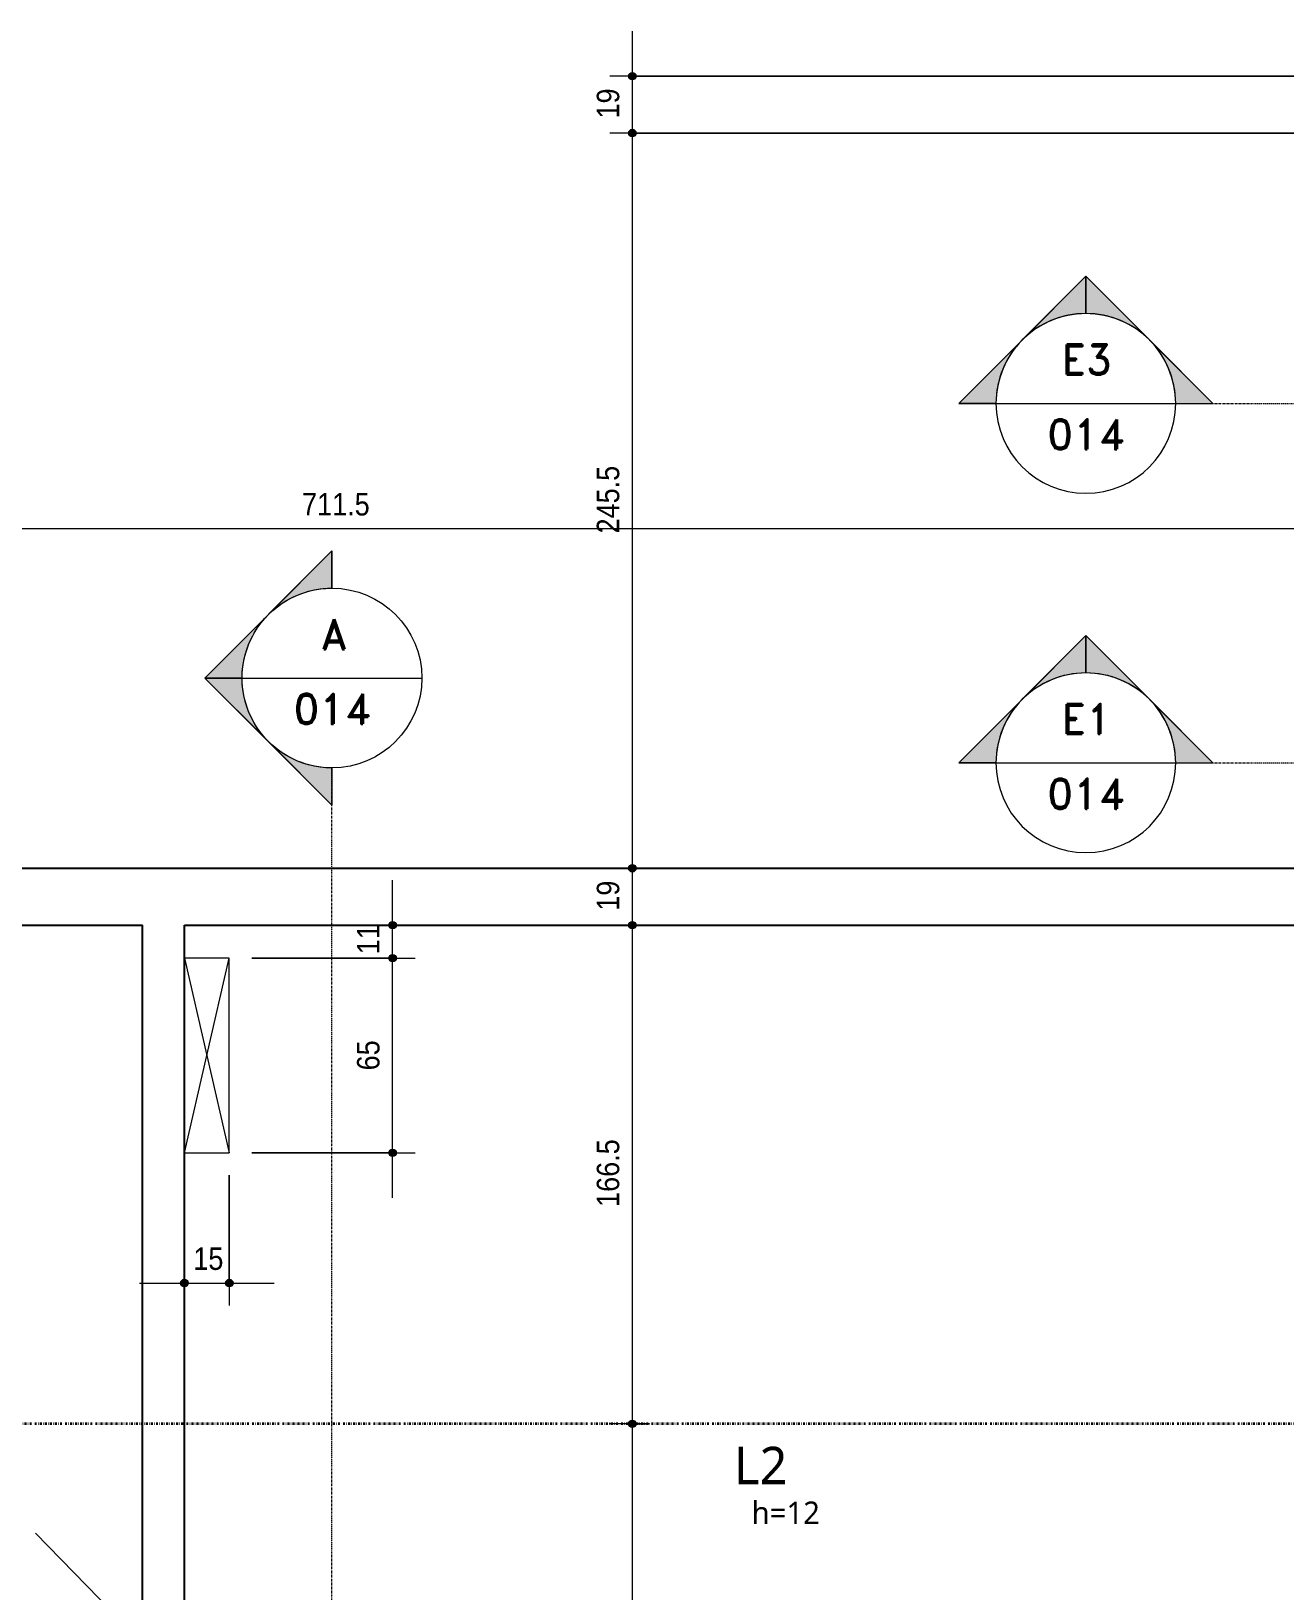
# Model space of a CAD drawing. Header units: centimetres. Extents: x -1475 to 26035, y -1239 to 84208.
# Drawn here: x 3533 to 3952, y 168 to 689 of the extents above; entities that cross this region are included whole.
import ezdxf

# ---------------------------------------------------------------- set-up
doc = ezdxf.new("R2010")
doc.units = ezdxf.units.CM
doc.linetypes.add('Centro de 6 mm', pattern=[1.32, 0.6, -0.24, 0.24, -0.24])
doc.linetypes.add('Dash dot', pattern=[1.5875, 0.635, -0.47625, 0, -0.47625])
for name, color, linetype, lineweight in [('A-ANNO-DIMS', 7, 'Continuous', 9), ('A-ANNO-DIMS-50', 7, 'Continuous', 9), ('A-FLOR', 7, 'Continuous', 9), ('A-FLOR-IDEN', 7, 'Continuous', 9), ('A-GENM-IDEN', 7, 'Continuous', 9), ('G-ANNO-SYMB', 7, 'Continuous', 9), ('S-BEAM', 7, 'Continuous', 9), ('S-GRID', 7, 'Continuous', 9)]:
    doc.layers.add(name, color=color, linetype=linetype, lineweight=lineweight)
doc.styles.add('Fira Sans', font='', dxfattribs={"width": 0.9, "height": 7.5})
doc.styles.add('Gadugi_3', font='gadugi.ttf', dxfattribs={"height": 7.5})
doc.styles.add('Gadugi_4', font='gadugi.ttf', dxfattribs={"height": 12.5})
doc.styles.add('RomanD', font='romand__.ttf', dxfattribs={"height": 10})
doc.styles.get('Fira Sans').set_extended_font_data('Fira Sans')
doc.dimstyles.new('PED_R80_1_5mm_ACIMA_As_ESQ__R00', dxfattribs={"dimscale": 30.48, "dimtxt": 10.229846, "dimasz": 0.328084, "dimexe": 0.246063, "dimexo": 0.246063, "dimgap": 0.049213, "dimtad": 1, "dimdec": 1, "dimrnd": 0.5, "dimdsep": 46, "dimtxsty": 'Fira Sans', "dimblk1": 'DOTSMALL', "dimblk2": 'DOTSMALL', "dimsah": 1, "dimcen": 0.09, "dimdle": 0.492126, "dimazin": 0, "dimtfac": 1, "dimtdec": 4, "dimtix": 1, "dimtmove": 0, "dimatfit": 3, "dimfxl": 1, "dimtvp": 1, "dimtolj": 1, "dimtzin": 0, "dimarcsym": 2})

# ---------------------------------------------------------------- blocks, each defined once
blk = doc.blocks.new('Corte - M_Cabeça do corte - Preenchida-2060824-PL200 - FORMA DO DUPLEX INFERIOR')
at = {"layer": 'G-ANNO-SYMB'}
h = blk.add_hatch(color=256, dxfattribs=at)
edge = h.paths.add_edge_path(flags=0)
edge.add_line((-0.6, 0.849), (-0.6, 0.6))
edge.add_arc((-0.6, 0), 0.6, 90, 135)
edge.add_line((-1.024, 0.424), (-0.6, 0.849))
h = blk.add_hatch(color=256, dxfattribs=at)
edge = h.paths.add_edge_path(flags=0)
edge.add_line((-0.6, 0.849), (-0.176, 0.424))
edge.add_arc((-0.6, 0), 0.6, 45, 90)
edge.add_line((-0.6, 0.6), (-0.6, 0.849))
h = blk.add_hatch(color=256, dxfattribs=at)
edge = h.paths.add_edge_path(flags=0)
edge.add_line((-1.449, 0), (-1.024, 0.424))
edge.add_arc((-0.6, 0), 0.6, 135, 180)
edge.add_line((-1.2, 0), (-1.449, 0))
h = blk.add_hatch(color=256, dxfattribs=at)
edge = h.paths.add_edge_path(flags=0)
edge.add_line((0.249, 0), (0, 0))
edge.add_arc((-0.6, 0), 0.6, 360, 405)
edge.add_line((-0.176, 0.424), (0.249, 0))
for p, q in [((-0.6, 0.849), (-1.449, 0)), ((-0.6, 0.849), (-1.024, 0.424)), ((-0.6, 0.849), (0.249, 0)), ((-0.6, 0.6), (-0.6, 0.849)), ((-0.6, 0.849), (-0.6, 0.6)), ((-0.176, 0.424), (-0.6, 0.849)), ((-1.024, 0.424), (-1.449, 0)), ((0.249, 0), (-0.176, 0.424)), ((-1.449, 0), (-1.2, 0)), ((0, 0), (0.249, 0)), ((-1.2, 0), (-1.449, 0)), ((0, 0), (0.249, 0))]:
    blk.add_line(p, q, dxfattribs=at)
for start, end in [(360, 180), (90, 135), (45, 90), (135, 180), (360, 45), (180, 360)]:
    blk.add_arc((-0.6, 0), 0.6, start, end, dxfattribs=at)
blk = doc.blocks.new('DIMBLOCK26-PL200 - FORMA DO DUPLEX INFERIOR')
at = {"layer": 'A-ANNO-DIMS-50', "true_color": 0x000032}
h = blk.add_hatch(color=178, dxfattribs=at)
edge = h.paths.add_edge_path(flags=0)
edge.add_arc((3733.88, 223.75), 1.25, 0, 360)
h = blk.add_hatch(color=178, dxfattribs=at)
edge = h.paths.add_edge_path(flags=0)
edge.add_arc((3733.88, 13.75), 1.25, 0, 360)
at = {"layer": 'A-ANNO-DIMS-50', "color": 178, "true_color": 0x000032}
for p, q in [((3739.62, 223.75), (3726.38, 223.75)), ((3733.88, 13.75), (3733.88, 223.75)), ((3733.88, 223.75), (3739.62, 223.75)), ((3739.62, 13.75), (3726.38, 13.75)), ((3733.88, 13.75), (3739.62, 13.75))]:
    blk.add_line(p, q, dxfattribs=at)
for centre in [(3733.88, 223.75), (3733.88, 13.75)]:
    blk.add_circle(centre, 1.25, dxfattribs=at)
at = {"layer": 'A-ANNO-DIMS-50', "color": 0, "insert": (3722, 111.6), "char_height": 7.5, "width": 17.1547, "attachment_point": 1, "rotation": 90, "line_spacing_factor": 1.049215, "style": 'Fira Sans'}
blk.add_mtext('210', dxfattribs=at)
blk = doc.blocks.new('_DotSmall')
at = {"color": 0, "linetype": 'ByBlock', "const_width": 0.5}
blk.add_lwpolyline([(-0.0625, 0, 1), (0.0625, 0, 1)], format="xyb", close=True, dxfattribs=at)
blk = doc.blocks.new('DIMBLOCK27-PL200 - FORMA DO DUPLEX INFERIOR')
at = {"layer": 'A-ANNO-DIMS-50', "true_color": 0x000032}
h = blk.add_hatch(color=178, dxfattribs=at)
edge = h.paths.add_edge_path(flags=0)
edge.add_arc((3733.88, 390.25), 1.25, 0, 360)
h = blk.add_hatch(color=178, dxfattribs=at)
edge = h.paths.add_edge_path(flags=0)
edge.add_arc((3733.88, 223.75), 1.25, 0, 360)
at = {"layer": 'A-ANNO-DIMS-50', "color": 178, "true_color": 0x000032}
for p, q in [((3739.62, 390.25), (3726.38, 390.25)), ((3733.88, 223.75), (3733.88, 390.25)), ((3733.88, 390.25), (3739.62, 390.25)), ((3739.62, 223.75), (3726.38, 223.75)), ((3733.88, 223.75), (3739.62, 223.75))]:
    blk.add_line(p, q, dxfattribs=at)
for centre in [(3733.88, 390.25), (3733.88, 223.75)]:
    blk.add_circle(centre, 1.25, dxfattribs=at)
at = {"layer": 'A-ANNO-DIMS-50', "color": 0, "insert": (3722, 296.18), "char_height": 7.5, "width": 25.9681, "attachment_point": 1, "rotation": 90, "line_spacing_factor": 1.049215, "style": 'Fira Sans'}
blk.add_mtext('166.5', dxfattribs=at)
blk = doc.blocks.new('DIMBLOCK28-PL200 - FORMA DO DUPLEX INFERIOR')
at = {"layer": 'A-ANNO-DIMS-50', "true_color": 0x000032}
h = blk.add_hatch(color=178, dxfattribs=at)
edge = h.paths.add_edge_path(flags=0)
edge.add_arc((3733.88, 409.25), 1.25, 0, 360)
h = blk.add_hatch(color=178, dxfattribs=at)
edge = h.paths.add_edge_path(flags=0)
edge.add_arc((3733.88, 390.25), 1.25, 0, 360)
at = {"layer": 'A-ANNO-DIMS-50', "color": 178, "true_color": 0x000032}
for p, q in [((3739.62, 409.25), (3726.38, 409.25)), ((3733.88, 390.25), (3733.88, 409.25)), ((3733.88, 409.25), (3739.62, 409.25)), ((3739.62, 390.25), (3726.38, 390.25)), ((3733.88, 390.25), (3739.62, 390.25))]:
    blk.add_line(p, q, dxfattribs=at)
for centre in [(3733.88, 409.25), (3733.88, 390.25)]:
    blk.add_circle(centre, 1.25, dxfattribs=at)
at = {"layer": 'A-ANNO-DIMS-50', "color": 0, "insert": (3722, 395.09), "char_height": 7.5, "width": 11.1741, "attachment_point": 1, "rotation": 90, "line_spacing_factor": 1.049215, "style": 'Fira Sans'}
blk.add_mtext('19', dxfattribs=at)
blk = doc.blocks.new('DIMBLOCK29-PL200 - FORMA DO DUPLEX INFERIOR')
at = {"layer": 'A-ANNO-DIMS-50', "true_color": 0x000032}
h = blk.add_hatch(color=178, dxfattribs=at)
edge = h.paths.add_edge_path(flags=0)
edge.add_arc((3733.88, 654.75), 1.25, 0, 360)
h = blk.add_hatch(color=178, dxfattribs=at)
edge = h.paths.add_edge_path(flags=0)
edge.add_arc((3733.88, 409.25), 1.25, 0, 360)
at = {"layer": 'A-ANNO-DIMS-50', "color": 178, "true_color": 0x000032}
for p, q in [((3981.83, 654.75), (3726.38, 654.75)), ((3733.88, 409.25), (3733.88, 654.75)), ((3733.88, 654.75), (3981.83, 654.75)), ((3739.62, 409.25), (3726.38, 409.25)), ((3733.88, 409.25), (3739.62, 409.25))]:
    blk.add_line(p, q, dxfattribs=at)
for centre in [(3733.88, 654.75), (3733.88, 409.25)]:
    blk.add_circle(centre, 1.25, dxfattribs=at)
at = {"layer": 'A-ANNO-DIMS-50', "color": 0, "insert": (3722, 521.05), "char_height": 7.5, "width": 26.2828, "attachment_point": 1, "rotation": 90, "line_spacing_factor": 1.049215, "style": 'Fira Sans'}
blk.add_mtext('245.5', dxfattribs=at)
blk = doc.blocks.new('DIMBLOCK30-PL200 - FORMA DO DUPLEX INFERIOR')
at = {"layer": 'A-ANNO-DIMS-50', "true_color": 0x000032}
h = blk.add_hatch(color=178, dxfattribs=at)
edge = h.paths.add_edge_path(flags=0)
edge.add_arc((3733.88, 673.75), 1.25, 0, 360)
h = blk.add_hatch(color=178, dxfattribs=at)
edge = h.paths.add_edge_path(flags=0)
edge.add_arc((3733.88, 654.75), 1.25, 0, 360)
at = {"layer": 'A-ANNO-DIMS-50', "color": 178, "true_color": 0x000032}
for p, q in [((3733.88, 654.75), (3733.88, 688.75)), ((3981.83, 673.75), (3726.38, 673.75)), ((3733.88, 673.75), (3981.83, 673.75)), ((3981.83, 654.75), (3726.38, 654.75)), ((3733.88, 654.75), (3981.83, 654.75))]:
    blk.add_line(p, q, dxfattribs=at)
for centre in [(3733.88, 673.75), (3733.88, 654.75)]:
    blk.add_circle(centre, 1.25, dxfattribs=at)
at = {"layer": 'A-ANNO-DIMS-50', "color": 0, "insert": (3722, 659.59), "char_height": 7.5, "width": 11.1741, "attachment_point": 1, "rotation": 90, "line_spacing_factor": 1.049215, "style": 'Fira Sans'}
blk.add_mtext('19', dxfattribs=at)
blk = doc.blocks.new('DIMBLOCK134-PL200 - FORMA DO DUPLEX INFERIOR')
at = {"layer": 'A-ANNO-DIMS-50', "true_color": 0x000032}
h = blk.add_hatch(color=178, dxfattribs=at)
edge = h.paths.add_edge_path(flags=0)
edge.add_arc((3277.83, 522.66), 1.25, 0, 360)
h = blk.add_hatch(color=178, dxfattribs=at)
edge = h.paths.add_edge_path(flags=0)
edge.add_arc((3989.33, 522.66), 1.25, 0, 360)
at = {"layer": 'A-ANNO-DIMS-50', "color": 178, "true_color": 0x000032}
for p, q in [((3277.83, 516.93), (3277.83, 530.16)), ((3989.33, 514.25), (3989.33, 530.16)), ((3277.83, 522.66), (4004.33, 522.66)), ((3277.83, 522.66), (3277.83, 516.93)), ((3989.33, 522.66), (3989.33, 514.25))]:
    blk.add_line(p, q, dxfattribs=at)
for centre in [(3277.83, 522.66), (3989.33, 522.66)]:
    blk.add_circle(centre, 1.25, dxfattribs=at)
at = {"layer": 'A-ANNO-DIMS-50', "color": 0, "insert": (3623.61, 534.55), "char_height": 7.5, "width": 23.9221, "attachment_point": 1, "line_spacing_factor": 1.049215, "style": 'Fira Sans'}
blk.add_mtext('711.5', dxfattribs=at)
blk = doc.blocks.new('DIMBLOCK157-PL200 - FORMA DO DUPLEX INFERIOR')
at = {"layer": 'A-ANNO-DIMS-50', "true_color": 0x000032}
h = blk.add_hatch(color=178, dxfattribs=at)
edge = h.paths.add_edge_path(flags=0)
edge.add_arc((3584.33, 270.77), 1.25, 0, 360)
h = blk.add_hatch(color=178, dxfattribs=at)
edge = h.paths.add_edge_path(flags=0)
edge.add_arc((3599.33, 270.77), 1.25, 0, 360)
at = {"layer": 'A-ANNO-DIMS-50', "color": 178, "true_color": 0x000032}
for p, q in [((3599.33, 306.75), (3599.33, 263.27)), ((3599.33, 270.77), (3599.33, 306.75)), ((3584.33, 265.03), (3584.33, 278.27)), ((3569.33, 270.77), (3614.33, 270.77)), ((3584.33, 270.77), (3584.33, 265.03))]:
    blk.add_line(p, q, dxfattribs=at)
for centre in [(3584.33, 270.77), (3599.33, 270.77)]:
    blk.add_circle(centre, 1.25, dxfattribs=at)
at = {"layer": 'A-ANNO-DIMS-50', "color": 0, "insert": (3587.31, 282.65), "char_height": 7.5, "width": 10.8594, "attachment_point": 1, "line_spacing_factor": 1.049215, "style": 'Fira Sans'}
blk.add_mtext('15', dxfattribs=at)
blk = doc.blocks.new('DIMBLOCK158-PL200 - FORMA DO DUPLEX INFERIOR')
at = {"layer": 'A-ANNO-DIMS-50', "true_color": 0x000032}
h = blk.add_hatch(color=178, dxfattribs=at)
edge = h.paths.add_edge_path(flags=0)
edge.add_arc((3653.84, 379.25), 1.25, 0, 360)
h = blk.add_hatch(color=178, dxfattribs=at)
edge = h.paths.add_edge_path(flags=0)
edge.add_arc((3653.84, 314.25), 1.25, 0, 360)
at = {"layer": 'A-ANNO-DIMS-50', "color": 178, "true_color": 0x000032}
for p, q in [((3606.83, 379.25), (3661.34, 379.25)), ((3653.84, 379.25), (3606.83, 379.25)), ((3653.84, 299.25), (3653.84, 379.25)), ((3606.83, 314.25), (3661.34, 314.25)), ((3653.84, 314.25), (3606.83, 314.25))]:
    blk.add_line(p, q, dxfattribs=at)
for centre in [(3653.84, 379.25), (3653.84, 314.25)]:
    blk.add_circle(centre, 1.25, dxfattribs=at)
at = {"layer": 'A-ANNO-DIMS-50', "color": 0, "insert": (3641.96, 341.77), "char_height": 7.5, "width": 11.9611, "attachment_point": 1, "rotation": 90, "line_spacing_factor": 1.049215, "style": 'Fira Sans'}
blk.add_mtext('65', dxfattribs=at)
blk = doc.blocks.new('DIMBLOCK159-PL200 - FORMA DO DUPLEX INFERIOR')
at = {"layer": 'A-ANNO-DIMS-50', "true_color": 0x000032}
h = blk.add_hatch(color=178, dxfattribs=at)
edge = h.paths.add_edge_path(flags=0)
edge.add_arc((3653.84, 390.25), 1.25, 0, 360)
h = blk.add_hatch(color=178, dxfattribs=at)
edge = h.paths.add_edge_path(flags=0)
edge.add_arc((3653.84, 379.25), 1.25, 0, 360)
at = {"layer": 'A-ANNO-DIMS-50', "color": 178, "true_color": 0x000032}
for p, q in [((3653.84, 379.25), (3653.84, 405.25)), ((3659.57, 390.25), (3646.34, 390.25)), ((3653.84, 390.25), (3659.57, 390.25)), ((3606.83, 379.25), (3661.34, 379.25)), ((3653.84, 379.25), (3606.83, 379.25))]:
    blk.add_line(p, q, dxfattribs=at)
for centre in [(3653.84, 390.25), (3653.84, 379.25)]:
    blk.add_circle(centre, 1.25, dxfattribs=at)
at = {"layer": 'A-ANNO-DIMS-50', "color": 0, "insert": (3641.96, 380.55), "char_height": 7.5, "width": 10.0725, "attachment_point": 1, "rotation": 90, "line_spacing_factor": 1.049215, "style": 'Fira Sans'}
blk.add_mtext('11', dxfattribs=at)

msp = doc.modelspace()

# ---------------------------------------------------------------- linework, layer by layer
at = {"lineweight": 18}
for p, q in [((3584.34, 314.27), (3599.32, 379.23)), ((3584.34, 379.23), (3599.32, 314.27))]:
    msp.add_line(p, q, dxfattribs=at)
at = {"layer": 'A-FLOR', "lineweight": 18}
for p, q in [((3599.33, 379.25), (3584.33, 379.25)), ((3599.33, 314.25), (3599.33, 379.25)), ((3584.33, 314.25), (3599.33, 314.25))]:
    msp.add_line(p, q, dxfattribs=at)
at = {"layer": 'A-GENM-IDEN'}
msp.add_line((3570.33, 150.68), (3534.66, 187.27), dxfattribs=at)
at = {"layer": 'G-ANNO-SYMB'}
for p, q in [((3855.28, 564.47), (3915.28, 564.47)), ((3603.6, 472.77), (3663.6, 472.77)), ((3855.28, 444.47), (3915.28, 444.47))]:
    msp.add_line(p, q, dxfattribs=at)
at = {"layer": 'G-ANNO-SYMB', "linetype": 'Centro de 6 mm'}
for p, q in [((3915.28, 564.47), (4683.85, 564.47)), ((3633.6, -1149.99), (3633.6, 442.77)), ((3915.28, 444.47), (4690.18, 444.47))]:
    msp.add_line(p, q, dxfattribs=at)
at = {"layer": 'S-BEAM', "lineweight": 25}
for p, q in [((3163.83, 409.25), (3989.33, 409.25)), ((3163.83, 390.25), (3570.33, 390.25)), ((3570.33, -215.25), (3570.33, 390.25)), ((3584.33, 13.75), (3584.33, 390.25)), ((3584.33, 390.25), (3989.33, 390.25))]:
    msp.add_line(p, q, dxfattribs=at)
at = {"layer": 'S-GRID', "color": 114, "linetype": 'Dash dot', "lineweight": 35, "true_color": 0x00b050}
msp.add_line((6067.94, 223.75), (2414.24, 223.75), dxfattribs=at)

# ---------------------------------------------------------------- block references
at = {"layer": 'G-ANNO-SYMB', "xscale": 49.99999999999998, "yscale": 49.99999999999998, "zscale": 49.99999999999998}
for p in [(3915.28, 564.47), (3915.28, 444.47)]:
    msp.add_blockref('Corte - M_Cabeça do corte - Preenchida-2060824-PL200 - FORMA DO DUPLEX INFERIOR', p, dxfattribs=at)
at = {"layer": 'G-ANNO-SYMB', "extrusion": (0, 0, -1), "xscale": 49.99999999999998, "yscale": 49.99999999999998, "zscale": 49.99999999999998, "rotation": 270.0000000000002}
msp.add_blockref('Corte - M_Cabeça do corte - Preenchida-2060824-PL200 - FORMA DO DUPLEX INFERIOR', (-3633.6, 442.77), dxfattribs=at)

# ---------------------------------------------------------------- texts
at = {"layer": 'A-FLOR-IDEN', "attachment_point": 1}
for s, insert, char_height, width, style in [('L2', (3767.81, 216.09), 12.5, 21.6456, 'Gadugi_4'), ('h=12', (3773.7, 197.8), 7.5, 29.6624, 'Gadugi_3')]:
    msp.add_mtext(s, dxfattribs=dict(at, insert=insert, char_height=char_height, width=width, style=style))
at = {"layer": 'G-ANNO-SYMB', "char_height": 10, "attachment_point": 1, "style": 'RomanD'}
for s, insert, width in [('E3', (3877.24, 584.09), 22.0464), ('014', (3872.46, 559.14), 33.6709), ('A', (3630.04, 492.39), 11.2236), ('014', (3620.79, 467.45), 33.6709), ('E1', (3877.24, 464.09), 22.0464), ('014', (3872.46, 439.14), 33.6709)]:
    msp.add_mtext(s, dxfattribs=dict(at, insert=insert, width=width))

# ---------------------------------------------------------------- dimensions: what is measured, and where the dimension line sits
at = {"layer": 'A-ANNO-DIMS', "color": 178, "true_color": 0x000032}
for base, p1, p2, override, picture, middle in [((3733.88, 673.75), (3989.33, 654.75), (3989.33, 673.75), {"dimpost": '<>', "dimfxl": 19}, 'DIMBLOCK30-PL200 - FORMA DO DUPLEX INFERIOR', (3728.51, 664.25)), ((3733.88, 654.75), (3732.12, 409.25), (3989.33, 654.75), {"dimpost": '<>', "dimfxl": 355.568519}, 'DIMBLOCK29-PL200 - FORMA DO DUPLEX INFERIOR', (3728.57, 532)), ((3733.88, 409.25), (3732.12, 390.25), (3732.12, 409.25), {"dimpost": '<>', "dimfxl": 19}, 'DIMBLOCK28-PL200 - FORMA DO DUPLEX INFERIOR', (3728.51, 399.75)), ((3653.84, 390.25), (3599.33, 379.25), (3652.07, 390.25), {"dimpost": '<>', "dimfxl": 53.87869}, 'DIMBLOCK159-PL200 - FORMA DO DUPLEX INFERIOR', (3648.59, 384.75)), ((3733.88, 390.25), (3732.12, 223.75), (3732.12, 390.25), {"dimpost": '<>', "dimfxl": 166.5}, 'DIMBLOCK27-PL200 - FORMA DO DUPLEX INFERIOR', (3728.57, 307)), ((3653.84, 379.25), (3599.33, 314.25), (3599.33, 379.25), {"dimpost": '<>', "dimfxl": 65.000082}, 'DIMBLOCK158-PL200 - FORMA DO DUPLEX INFERIOR', (3648.53, 346.75)), ((3733.88, 223.75), (3732.12, 13.75), (3732.12, 223.75), {"dimpost": '<>', "dimfxl": 210}, 'DIMBLOCK26-PL200 - FORMA DO DUPLEX INFERIOR', (3728.57, 118.75))]:
    dim = msp.add_linear_dim(base=base, p1=p1, p2=p2, angle=90, dimstyle='PED_R80_1_5mm_ACIMA_As_ESQ__R00', override=override, dxfattribs=at)
    dim.commit()
    dim.dimension.update_dxf_attribs({"geometry": picture, "text_midpoint": middle})
for base, p1, p2, override, picture, middle in [((3989.33, 522.66), (3277.83, 524.43), (3989.33, 506.75), {"dimpost": '<>', "dimfxl": 711.719715}, 'DIMBLOCK134-PL200 - FORMA DO DUPLEX INFERIOR', (3633.58, 527.98)), ((3599.33, 270.77), (3584.33, 272.53), (3599.33, 314.25), {"dimpost": '<>', "dimfxl": 44.331504}, 'DIMBLOCK157-PL200 - FORMA DO DUPLEX INFERIOR', (3591.83, 276.08))]:
    dim = msp.add_linear_dim(base=base, p1=p1, p2=p2, dimstyle='PED_R80_1_5mm_ACIMA_As_ESQ__R00', override=override, dxfattribs=at)
    dim.commit()
    dim.dimension.update_dxf_attribs({"geometry": picture, "text_midpoint": middle})

doc.saveas('drawing.dxf')
